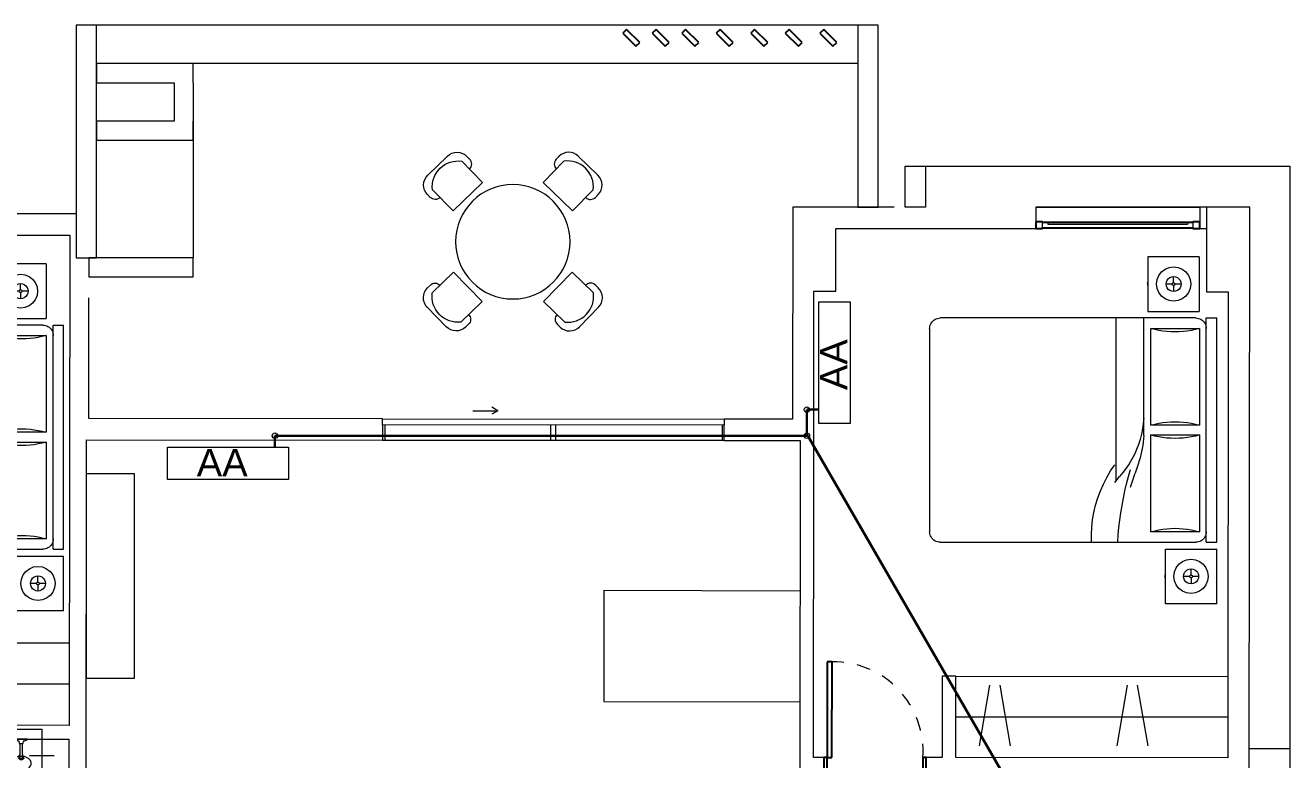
# Model space of a CAD drawing. Header units: millimetres. Extents: x 539 to 842, y -453 to -96.
# Drawn here: x 820.08 to 829.33, y -314.84 to -309.47 of the extents above; entities that cross this region are included whole.
import ezdxf

# ---------------------------------------------------------------- set-up
doc = ezdxf.new("R2010")
doc.units = ezdxf.units.MM
doc.header["$LTSCALE"] = 0.1
for name, pattern in [('ACAD_ISO02W100', [15, 12, -3]), ('CONTINUA', [0]), ('Trazo', [0.00635, 0.003175, -0.003175])]:
    doc.linetypes.add(name, pattern=pattern)
doc.layers.get('0').update_dxf_attribs({"lineweight": 5})
for name, color, linetype, lineweight in [('00-Agua Fria', 5, 'ACAD_ISO02W100', 20), ('A-DOOR', 7, 'Continuous', 5), ('A-DOOR-FRAM', 7, 'Continuous', 5), ('A-GLAZ', 7, 'Continuous', 5), ('A-GLAZ-CWMG', 7, 'Continuous', 5), ('Arq-Equipamiento', 250, 'Continuous', 5), ('MUEBLES', 250, 'Continuous', 5), ('P-SANR-FIXT', 7, 'Continuous', 5)]:
    doc.layers.add(name, color=color, linetype=linetype, lineweight=lineweight)
doc.layers.add('00-Secundario', color=24, linetype='Continuous')
doc.layers.add('A-DOOR-HDLN', color=5, linetype='Trazo', lineweight=5, true_color=0x0000ff)
doc.styles.get("Standard").update_dxf_attribs({"font": 'arial.ttf'})

# ---------------------------------------------------------------- blocks, each defined once
blk = doc.blocks.new('Family5 - Puerta OPBLAK - Dormitorio-2880729-1-TORRE-ARQ-PB')
at = {"layer": 'A-DOOR', "color": 8, "lineweight": 25}
for p, q in [((-0.35, 0.05), (-0.375, 0.05)), ((-0.375, 0.05), (-0.375, -0.05)), ((-0.35, -0.05), (-0.35, 0.05)), ((0.375, 0.05), (0.35, 0.05)), ((0.35, 0.05), (0.35, -0.05)), ((0.375, -0.05), (0.375, 0.05)), ((-0.375, -0.05), (-0.35, -0.05)), ((0.35, -0.05), (0.315, -0.05)), ((0.315, -0.05), (0.315, -0.75)), ((0.35, -0.75), (0.35, -0.05)), ((0.35, -0.05), (0.375, -0.05)), ((0.315, -0.75), (0.35, -0.75))]:
    blk.add_line(p, q, dxfattribs=at)
at = {"layer": 'A-DOOR-HDLN', "color": 8}
blk.add_arc((0.3017, -0.0967), 0.6534, 175.89838, 271.16402, dxfattribs=at)
blk = doc.blocks.new('Doors_Sliding_Milgard_Aluminum-Series_2-Panels - PV 2_50 X 2_10-2402500-1-TORRE-ARQ-PB')
at = {"layer": 'A-DOOR', "color": 8}
for p, q in [((1.1916, 0.078), (-1.3084, 0.078)), ((-1.3084, 0.078), (-1.3084, -0.0347)), ((-1.3084, 0.078), (1.1916, 0.078)), ((1.1916, -0.0347), (1.1916, 0.078)), ((-1.3084, -0.0347), (1.1916, -0.0347)), ((0.3474, -0.1382), (0.3914, -0.1128)), ((0.3474, -0.1382), (0.3914, -0.1636)), ((0.5315, -0.1382), (0.3474, -0.1382))]:
    blk.add_line(p, q, dxfattribs=at)
at = {"layer": 'A-DOOR-FRAM', "color": 8}
for p, q in [((-1.2952, 0.078), (-1.2952, -0.0347)), ((-0.0758, 0.078), (-0.0758, -0.0347)), ((-0.0409, 0.078), (-0.0409, -0.0347)), ((1.1709, 0.078), (1.1709, -0.0347))]:
    blk.add_line(p, q, dxfattribs=at)
blk = doc.blocks.new('cama grande')
at = {"layer": 'MUEBLES'}
for p, q in [((584.9898, 704.5615), (585.0149, 704.5615)), ((584.9898, 704.5615), (584.9898, 704.1865)), ((585.0149, 704.5615), (585.3898, 704.5615)), ((585.3898, 704.1866), (585.3898, 704.5615)), ((585.4398, 704.5615), (587.0795, 704.5615)), ((585.4398, 704.4853), (585.4398, 704.5615)), ((587.0795, 704.4853), (587.0795, 704.5615)), ((585.1015, 704.4624), (585.0816, 704.4365)), ((585.1273, 704.4822), (585.1015, 704.4624)), ((585.1575, 704.4947), (585.1273, 704.4822)), ((585.1898, 704.499), (585.1575, 704.4947)), ((585.2222, 704.4947), (585.1898, 704.499)), ((585.2523, 704.4822), (585.2222, 704.4947)), ((585.2782, 704.4624), (585.2523, 704.4822)), ((585.298, 704.4365), (585.2782, 704.4624)), ((585.4398, 704.4853), (585.516, 704.4853)), ((585.4398, 704.4853), (587.0795, 704.4853)), ((585.4556, 704.4554), (585.45, 704.4472)), ((585.4621, 704.4629), (585.4556, 704.4554)), ((585.4696, 704.4695), (585.4621, 704.4629)), ((585.4779, 704.475), (585.4696, 704.4695)), ((585.4869, 704.4795), (585.4779, 704.475)), ((585.4963, 704.4827), (585.4869, 704.4795)), ((585.5061, 704.4846), (585.4963, 704.4827)), ((585.516, 704.4853), (585.5061, 704.4846)), ((587.0133, 704.4846), (587.0033, 704.4853)), ((587.0033, 704.4853), (587.0795, 704.4853)), ((587.023, 704.4827), (587.0133, 704.4846)), ((587.0325, 704.4795), (587.023, 704.4827)), ((587.0414, 704.475), (587.0325, 704.4795)), ((587.0497, 704.4695), (587.0414, 704.475)), ((587.0572, 704.4629), (587.0497, 704.4695)), ((587.0638, 704.4554), (587.0572, 704.4629)), ((587.0693, 704.4472), (587.0638, 704.4554)), ((585.0691, 704.4064), (585.0649, 704.374)), ((585.0649, 704.374), (585.0691, 704.3417)), ((585.0816, 704.4365), (585.0691, 704.4064)), ((585.1367, 704.3883), (585.1348, 704.374)), ((585.1798, 704.374), (585.1348, 704.374)), ((585.1348, 704.374), (585.1367, 704.3598)), ((585.1422, 704.4015), (585.1367, 704.3883)), ((585.1367, 704.3598), (585.1422, 704.3465)), ((585.1509, 704.4129), (585.1422, 704.4015)), ((585.1623, 704.4217), (585.1509, 704.4129)), ((585.1756, 704.4272), (585.1623, 704.4217)), ((585.1898, 704.4291), (585.1756, 704.4272)), ((585.1801, 704.3766), (585.1798, 704.374)), ((585.1798, 704.374), (585.1801, 704.3714)), ((585.1811, 704.379), (585.1801, 704.3766)), ((585.1801, 704.3714), (585.1811, 704.369)), ((585.1827, 704.3811), (585.1811, 704.379)), ((585.1811, 704.369), (585.1827, 704.3669)), ((585.1848, 704.3827), (585.1827, 704.3811)), ((585.1827, 704.3669), (585.1848, 704.3654)), ((585.1872, 704.3837), (585.1848, 704.3827)), ((585.1848, 704.3654), (585.1872, 704.3644)), ((585.1898, 704.384), (585.1872, 704.3837)), ((585.1872, 704.3644), (585.1898, 704.364)), ((585.1898, 704.4291), (585.1898, 704.384)), ((585.2041, 704.4272), (585.1898, 704.4291)), ((585.1924, 704.3837), (585.1898, 704.384)), ((585.1898, 704.364), (585.1924, 704.3644)), ((585.1898, 704.364), (585.1898, 704.319)), ((585.1948, 704.3827), (585.1924, 704.3837)), ((585.1924, 704.3644), (585.1948, 704.3654)), ((585.1969, 704.3811), (585.1948, 704.3827)), ((585.1948, 704.3654), (585.1969, 704.3669)), ((585.1985, 704.379), (585.1969, 704.3811)), ((585.1969, 704.3669), (585.1985, 704.369)), ((585.1995, 704.3766), (585.1985, 704.379)), ((585.1985, 704.369), (585.1995, 704.3714)), ((585.1998, 704.374), (585.1995, 704.3766)), ((585.1995, 704.3714), (585.1998, 704.374)), ((585.1998, 704.374), (585.2448, 704.374)), ((585.2173, 704.4217), (585.2041, 704.4272)), ((585.2287, 704.4129), (585.2173, 704.4217)), ((585.2375, 704.4015), (585.2287, 704.4129)), ((585.243, 704.3883), (585.2375, 704.4015)), ((585.2375, 704.3465), (585.243, 704.3598)), ((585.2448, 704.374), (585.243, 704.3883)), ((585.243, 704.3598), (585.2448, 704.374)), ((585.3105, 704.4064), (585.298, 704.4365)), ((585.3148, 704.374), (585.3105, 704.4064)), ((585.3105, 704.3417), (585.3148, 704.374)), ((585.4405, 704.419), (585.4398, 704.4091)), ((585.4398, 703.8376), (585.4398, 704.4091)), ((585.4424, 704.4288), (585.4405, 704.419)), ((585.4456, 704.4382), (585.4424, 704.4288)), ((585.45, 704.4472), (585.4456, 704.4382)), ((586.2241, 704.4345), (585.516, 704.4345)), ((585.5237, 704.4054), (585.516, 704.4345)), ((585.516, 704.4345), (585.516, 704.0789)), ((585.5301, 704.3761), (585.5237, 704.4054)), ((585.535, 704.3465), (585.5301, 704.3761)), ((586.21, 704.3761), (586.205, 704.3465)), ((586.2163, 704.4054), (586.21, 704.3761)), ((586.2241, 704.4345), (586.2163, 704.4054)), ((586.2241, 704.0789), (586.2241, 704.4345)), ((587.0033, 704.4345), (586.2953, 704.4345)), ((586.2953, 704.4345), (586.2953, 704.0789)), ((586.303, 704.4054), (586.2953, 704.4345)), ((586.3093, 704.3761), (586.303, 704.4054)), ((586.3143, 704.3465), (586.3093, 704.3761)), ((586.9892, 704.3761), (586.9843, 704.3465)), ((586.9956, 704.4054), (586.9892, 704.3761)), ((587.0033, 704.4345), (586.9956, 704.4054)), ((587.0033, 704.0789), (587.0033, 704.4345)), ((587.0737, 704.4382), (587.0693, 704.4472)), ((587.0769, 704.4288), (587.0737, 704.4382)), ((587.0789, 704.419), (587.0769, 704.4288)), ((587.0795, 704.4091), (587.0789, 704.419)), ((587.0795, 704.4091), (587.0795, 704.0281)), ((587.5027, 704.4338), (587.1277, 704.4338)), ((587.1277, 704.059), (587.1277, 704.4338)), ((587.2954, 704.3671), (587.2653, 704.3546)), ((587.3277, 704.3714), (587.2954, 704.3671)), ((587.3601, 704.3671), (587.3277, 704.3714)), ((587.3902, 704.3546), (587.3601, 704.3671)), ((587.5277, 704.4338), (587.5027, 704.4338)), ((587.5277, 704.4338), (587.5277, 704.0589)), ((585.0691, 704.3417), (585.0816, 704.3116)), ((585.0816, 704.3116), (585.1015, 704.2857)), ((585.1015, 704.2857), (585.1273, 704.2658)), ((585.1273, 704.2658), (585.1575, 704.2533)), ((585.1422, 704.3465), (585.1509, 704.3351)), ((585.1509, 704.3351), (585.1623, 704.3264)), ((585.1623, 704.3264), (585.1756, 704.3209)), ((585.1756, 704.3209), (585.1898, 704.319)), ((585.1898, 704.319), (585.2041, 704.3209)), ((585.2041, 704.3209), (585.2173, 704.3264)), ((585.2173, 704.3264), (585.2287, 704.3351)), ((585.2222, 704.2533), (585.2523, 704.2658)), ((585.2287, 704.3351), (585.2375, 704.3465)), ((585.2523, 704.2658), (585.2782, 704.2857)), ((585.2782, 704.2857), (585.298, 704.3116)), ((585.298, 704.3116), (585.3105, 704.3417)), ((585.5386, 704.3166), (585.535, 704.3465)), ((585.5407, 704.2867), (585.5386, 704.3166)), ((585.5414, 704.2567), (585.5407, 704.2867)), ((586.1994, 704.2867), (586.1987, 704.2567)), ((586.2015, 704.3166), (586.1994, 704.2867)), ((586.205, 704.3465), (586.2015, 704.3166)), ((586.3178, 704.3166), (586.3143, 704.3465)), ((586.32, 704.2867), (586.3178, 704.3166)), ((586.3207, 704.2567), (586.32, 704.2867)), ((586.9786, 704.2867), (586.9779, 704.2567)), ((586.9808, 704.3166), (586.9786, 704.2867)), ((586.9843, 704.3465), (586.9808, 704.3166)), ((587.2071, 704.2788), (587.2028, 704.2464)), ((587.2195, 704.3089), (587.2071, 704.2788)), ((587.2394, 704.3348), (587.2195, 704.3089)), ((587.2653, 704.3546), (587.2394, 704.3348)), ((587.2801, 704.2739), (587.2746, 704.2607)), ((587.2888, 704.2853), (587.2801, 704.2739)), ((587.3002, 704.2941), (587.2888, 704.2853)), ((587.3135, 704.2996), (587.3002, 704.2941)), ((587.3277, 704.3014), (587.3135, 704.2996)), ((587.3277, 704.3014), (587.3277, 704.2564)), ((587.342, 704.2996), (587.3277, 704.3014)), ((587.3553, 704.2941), (587.342, 704.2996)), ((587.3667, 704.2853), (587.3553, 704.2941)), ((587.3754, 704.2739), (587.3667, 704.2853)), ((587.3809, 704.2607), (587.3754, 704.2739)), ((587.4161, 704.3348), (587.3902, 704.3546)), ((587.436, 704.3089), (587.4161, 704.3348)), ((587.4484, 704.2788), (587.436, 704.3089)), ((587.4527, 704.2464), (587.4484, 704.2788)), ((584.9898, 704.1865), (585.3898, 704.1866)), ((585.1575, 704.2533), (585.1898, 704.2491)), ((585.179, 704.1866), (585.1789, 704.1866)), ((585.1789, 704.1866), (585.1789, 704.1839)), ((585.179, 704.1839), (585.1789, 704.1839)), ((585.179, 704.1839), (585.179, 704.1866)), ((585.1794, 704.1839), (585.179, 704.1839)), ((585.1794, 704.1839), (585.1794, 704.1866)), ((585.1799, 704.1839), (585.1794, 704.1839)), ((585.1799, 704.1839), (585.1799, 704.1866)), ((585.1799, 704.1839), (585.1807, 704.1839)), ((585.1807, 704.1839), (585.1807, 704.1866)), ((585.1807, 704.1839), (585.1816, 704.1839)), ((585.1816, 704.1839), (585.1816, 704.1866)), ((585.1816, 704.1839), (585.1828, 704.1839)), ((585.1828, 704.1839), (585.1828, 704.1866)), ((585.1828, 704.1839), (585.1841, 704.1839)), ((585.1841, 704.1839), (585.1841, 704.1866)), ((585.1841, 704.1839), (585.1855, 704.1839)), ((585.1855, 704.1839), (585.1855, 704.1866)), ((585.1855, 704.1839), (585.1869, 704.1839)), ((585.1869, 704.1839), (585.1869, 704.1866)), ((585.1869, 704.1839), (585.1885, 704.1839)), ((585.1885, 704.1839), (585.1885, 704.1866)), ((585.1885, 704.1839), (585.1901, 704.1839)), ((585.1898, 704.2491), (585.2222, 704.2533)), ((585.1901, 704.1839), (585.1901, 704.1866)), ((585.1901, 704.1839), (585.1917, 704.1839)), ((585.1917, 704.1839), (585.1917, 704.1866)), ((585.1917, 704.1839), (585.1932, 704.1839)), ((585.1932, 704.1839), (585.1932, 704.1866)), ((585.1932, 704.1839), (585.1948, 704.1839)), ((585.1948, 704.1839), (585.1948, 704.1866)), ((585.1948, 704.1839), (585.1962, 704.1839)), ((585.1962, 704.1839), (585.1962, 704.1866)), ((585.1962, 704.1839), (585.1974, 704.1839)), ((585.1974, 704.1839), (585.1974, 704.1866)), ((585.1974, 704.1839), (585.1985, 704.1839)), ((585.1985, 704.1839), (585.1985, 704.1866)), ((585.1985, 704.1839), (585.1995, 704.1839)), ((585.1995, 704.1839), (585.1995, 704.1866)), ((585.1995, 704.1839), (585.2003, 704.1839)), ((585.2003, 704.1839), (585.2003, 704.1866)), ((585.2008, 704.1839), (585.2003, 704.1839)), ((585.2008, 704.1839), (585.2008, 704.1866)), ((585.2012, 704.1839), (585.2008, 704.1839)), ((585.2012, 704.1839), (585.2012, 704.1866)), ((585.2013, 704.1839), (585.2012, 704.1839)), ((585.2013, 704.1866), (585.2013, 704.1839)), ((585.3898, 704.1866), (585.3898, 704.1866)), ((585.535, 704.1668), (585.5386, 704.1967)), ((585.5386, 704.1967), (585.5407, 704.2266)), ((585.5407, 704.2266), (585.5414, 704.2567)), ((586.1987, 704.2567), (586.1994, 704.2266)), ((586.1994, 704.2266), (586.2015, 704.1967)), ((586.2015, 704.1967), (586.205, 704.1668)), ((586.3143, 704.1668), (586.3178, 704.1967)), ((586.3178, 704.1967), (586.32, 704.2266)), ((586.32, 704.2266), (586.3207, 704.2567)), ((586.9779, 704.2567), (586.9786, 704.2266)), ((586.9786, 704.2266), (586.9808, 704.1967)), ((586.9808, 704.1967), (586.9843, 704.1668)), ((587.2028, 704.2464), (587.2071, 704.2141)), ((587.2071, 704.2141), (587.2195, 704.1839)), ((587.2195, 704.1839), (587.2394, 704.1581)), ((587.2746, 704.2607), (587.2727, 704.2464)), ((587.3177, 704.2464), (587.2727, 704.2464)), ((587.2727, 704.2464), (587.2746, 704.2322)), ((587.2746, 704.2322), (587.2801, 704.2189)), ((587.2801, 704.2189), (587.2888, 704.2075)), ((587.2888, 704.2075), (587.3002, 704.1988)), ((587.3002, 704.1988), (587.3135, 704.1933)), ((587.3135, 704.1933), (587.3277, 704.1914)), ((587.3181, 704.249), (587.3177, 704.2464)), ((587.3177, 704.2464), (587.3181, 704.2438)), ((587.3191, 704.2514), (587.3181, 704.249)), ((587.3181, 704.2438), (587.3191, 704.2414)), ((587.3207, 704.2535), (587.3191, 704.2514)), ((587.3191, 704.2414), (587.3207, 704.2393)), ((587.3227, 704.2551), (587.3207, 704.2535)), ((587.3207, 704.2393), (587.3227, 704.2377)), ((587.3252, 704.2561), (587.3227, 704.2551)), ((587.3227, 704.2377), (587.3252, 704.2367)), ((587.3277, 704.2564), (587.3252, 704.2561)), ((587.3252, 704.2367), (587.3277, 704.2364)), ((587.3303, 704.2561), (587.3277, 704.2564)), ((587.3277, 704.2364), (587.3303, 704.2367)), ((587.3277, 704.2364), (587.3277, 704.1914)), ((587.3277, 704.1914), (587.342, 704.1933)), ((587.3328, 704.2551), (587.3303, 704.2561)), ((587.3303, 704.2367), (587.3328, 704.2377)), ((587.3348, 704.2535), (587.3328, 704.2551)), ((587.3328, 704.2377), (587.3348, 704.2393)), ((587.3364, 704.2514), (587.3348, 704.2535)), ((587.3348, 704.2393), (587.3364, 704.2414)), ((587.3374, 704.249), (587.3364, 704.2514)), ((587.3364, 704.2414), (587.3374, 704.2438)), ((587.3378, 704.2464), (587.3374, 704.249)), ((587.3374, 704.2438), (587.3378, 704.2464)), ((587.3378, 704.2464), (587.3828, 704.2464)), ((587.342, 704.1933), (587.3553, 704.1988)), ((587.3553, 704.1988), (587.3667, 704.2075)), ((587.3667, 704.2075), (587.3754, 704.2189)), ((587.3754, 704.2189), (587.3809, 704.2322)), ((587.3828, 704.2464), (587.3809, 704.2607)), ((587.3809, 704.2322), (587.3828, 704.2464)), ((587.4161, 704.1581), (587.436, 704.1839)), ((587.436, 704.1839), (587.4484, 704.2141)), ((587.4484, 704.2141), (587.4527, 704.2464)), ((585.516, 704.0789), (585.5237, 704.1079)), ((585.5237, 704.1079), (585.5301, 704.1372)), ((585.5301, 704.1372), (585.535, 704.1668)), ((586.205, 704.1668), (586.21, 704.1372)), ((586.21, 704.1372), (586.2163, 704.1079)), ((586.2163, 704.1079), (586.2241, 704.0789)), ((586.2953, 704.0789), (586.303, 704.1079)), ((586.303, 704.1079), (586.3093, 704.1372)), ((586.3093, 704.1372), (586.3143, 704.1668)), ((586.9843, 704.1668), (586.9892, 704.1372)), ((586.9892, 704.1372), (586.9956, 704.1079)), ((586.9956, 704.1079), (587.0033, 704.0789)), ((587.2394, 704.1581), (587.2653, 704.1382)), ((587.2653, 704.1382), (587.2954, 704.1257)), ((587.2954, 704.1257), (587.3277, 704.1215)), ((587.3277, 704.1215), (587.3601, 704.1257)), ((587.3601, 704.1257), (587.3902, 704.1382)), ((587.3902, 704.1382), (587.4161, 704.1581)), ((585.516, 704.0789), (586.2241, 704.0789)), ((586.0112, 703.9882), (585.9889, 703.9809)), ((586.0338, 703.995), (586.0112, 703.9882)), ((586.0566, 704.0012), (586.0338, 703.995)), ((586.0794, 704.0068), (586.0566, 704.0012)), ((586.1025, 704.0118), (586.0794, 704.0068)), ((586.1256, 704.0162), (586.1025, 704.0118)), ((586.1541, 703.9898), (586.1174, 703.9757)), ((586.1488, 704.0201), (586.1256, 704.0162)), ((586.1722, 704.0233), (586.1488, 704.0201)), ((586.1915, 704.0018), (586.1541, 703.9898)), ((586.1956, 704.026), (586.1722, 704.0233)), ((586.2295, 704.0116), (586.1915, 704.0018)), ((586.2191, 704.0281), (586.1956, 704.026)), ((586.2191, 704.0281), (586.3461, 704.0281)), ((586.268, 704.0193), (586.2295, 704.0116)), ((586.3069, 704.0248), (586.268, 704.0193)), ((586.2953, 704.0789), (587.0033, 704.0789)), ((586.3461, 704.0281), (586.3069, 704.0248)), ((586.3461, 704.0281), (587.0795, 704.0281)), ((587.0795, 704.0281), (587.0795, 703.8249)), ((587.1277, 704.0589), (587.1277, 704.059)), ((587.5277, 704.0589), (587.1277, 704.0589)), ((587.3163, 704.059), (587.3163, 704.0562)), ((587.3163, 704.0562), (587.3164, 704.0562)), ((587.3164, 704.0562), (587.3164, 704.059)), ((587.3164, 704.0562), (587.3168, 704.0562)), ((587.3168, 704.0562), (587.3168, 704.059)), ((587.3168, 704.0562), (587.3173, 704.0562)), ((587.3173, 704.0562), (587.3173, 704.059)), ((587.318, 704.0562), (587.3173, 704.0562)), ((587.318, 704.0562), (587.318, 704.059)), ((587.319, 704.0562), (587.318, 704.0562)), ((587.319, 704.0562), (587.319, 704.059)), ((587.3201, 704.0562), (587.319, 704.0562)), ((587.3201, 704.0562), (587.3201, 704.059)), ((587.3214, 704.0562), (587.3201, 704.0562)), ((587.3214, 704.0562), (587.3214, 704.059)), ((587.3228, 704.0562), (587.3214, 704.0562)), ((587.3228, 704.0562), (587.3228, 704.059)), ((587.3243, 704.0562), (587.3228, 704.0562)), ((587.3243, 704.0562), (587.3243, 704.059)), ((587.3259, 704.0562), (587.3243, 704.0562)), ((587.3259, 704.0562), (587.3259, 704.059)), ((587.3274, 704.0562), (587.3259, 704.0562)), ((587.3274, 704.0562), (587.3274, 704.059)), ((587.329, 704.0562), (587.3274, 704.0562)), ((587.329, 704.0562), (587.329, 704.059)), ((587.3306, 704.0562), (587.329, 704.0562)), ((587.3306, 704.0562), (587.3306, 704.059)), ((587.3321, 704.0562), (587.3306, 704.0562)), ((587.3321, 704.0562), (587.3321, 704.059)), ((587.3335, 704.0562), (587.3321, 704.0562)), ((587.3335, 704.0562), (587.3335, 704.059)), ((587.3348, 704.0562), (587.3335, 704.0562)), ((587.3348, 704.0562), (587.3348, 704.059)), ((587.3359, 704.0562), (587.3348, 704.0562)), ((587.3359, 704.0562), (587.3359, 704.059)), ((587.3368, 704.0562), (587.3359, 704.0562)), ((587.3368, 704.0562), (587.3368, 704.059)), ((587.3376, 704.0562), (587.3368, 704.0562)), ((587.3376, 704.0562), (587.3376, 704.059)), ((587.3376, 704.0562), (587.3382, 704.0562)), ((587.3382, 704.0562), (587.3382, 704.059)), ((587.3382, 704.0562), (587.3386, 704.0562)), ((587.3386, 704.059), (587.3386, 704.059)), ((587.3386, 704.059), (587.3386, 704.0562)), ((587.3386, 704.0562), (587.3386, 704.059)), ((587.3386, 704.0562), (587.3386, 704.0562)), ((585.8147, 703.8902), (585.8674, 703.9027)), ((585.8417, 703.9312), (585.8934, 703.9473)), ((585.8674, 703.9027), (585.9198, 703.9164)), ((585.8934, 703.9473), (585.9447, 703.9646)), ((585.9198, 703.9164), (585.9718, 703.9312)), ((585.9667, 703.973), (585.9447, 703.9646)), ((585.9804, 703.8995), (585.9492, 703.8757)), ((585.9889, 703.9809), (585.9667, 703.973)), ((586.013, 703.9214), (585.9804, 703.8995)), ((586.0468, 703.9415), (586.013, 703.9214)), ((586.0816, 703.9596), (586.0468, 703.9415)), ((586.1174, 703.9757), (586.0816, 703.9596)), ((585.4398, 703.8376), (585.4938, 703.8414)), ((585.4398, 703.6456), (585.4398, 703.8376)), ((585.4938, 703.8414), (585.5477, 703.8464)), ((585.5477, 703.8464), (585.6015, 703.8527)), ((585.6015, 703.8527), (585.6551, 703.8602)), ((585.6551, 703.8602), (585.7085, 703.869)), ((585.7085, 703.869), (585.7617, 703.879)), ((585.7617, 703.879), (585.8147, 703.8902)), ((585.876, 703.8167), (585.9193, 703.8503)), ((585.8939, 703.8249), (587.0795, 703.8249)), ((585.9492, 703.8757), (585.9193, 703.8503)), ((585.9609, 703.7858), (586.0061, 703.8167)), ((587.0795, 703.8249), (587.0795, 702.5377)), ((585.7636, 703.6915), (585.815, 703.7105)), ((585.815, 703.7105), (585.8651, 703.7326)), ((585.8651, 703.7326), (585.9138, 703.7577)), ((585.9138, 703.7577), (585.9609, 703.7858)), ((585.4398, 703.6456), (585.4946, 703.645)), ((585.4398, 702.5377), (585.4398, 703.6456)), ((585.4946, 703.645), (585.5493, 703.6476)), ((585.5493, 703.6476), (585.6038, 703.6537)), ((585.6038, 703.6537), (585.6578, 703.663)), ((585.6578, 703.663), (585.7111, 703.6756)), ((585.7111, 703.6756), (585.7636, 703.6915)), ((585.4398, 702.5377), (585.4405, 702.5277)), ((585.4405, 702.5277), (585.4424, 702.5179)), ((585.4424, 702.5179), (585.4456, 702.5085)), ((585.4456, 702.5085), (585.45, 702.4996)), ((587.0693, 702.4996), (587.0737, 702.5085)), ((587.0737, 702.5085), (587.0769, 702.5179)), ((587.0769, 702.5179), (587.0789, 702.5277)), ((587.0789, 702.5277), (587.0795, 702.5377)), ((585.45, 702.4996), (585.4556, 702.4913)), ((585.4556, 702.4913), (585.4621, 702.4838)), ((585.4621, 702.4838), (585.4696, 702.4772)), ((585.4696, 702.4772), (585.4779, 702.4717)), ((585.4779, 702.4717), (585.4869, 702.4673)), ((585.4869, 702.4673), (585.4963, 702.464)), ((585.4963, 702.464), (585.5061, 702.4621)), ((585.5061, 702.4621), (585.516, 702.4615)), ((587.0033, 702.4615), (585.516, 702.4615)), ((587.0033, 702.4615), (587.0133, 702.4621)), ((587.0133, 702.4621), (587.023, 702.464)), ((587.023, 702.464), (587.0325, 702.4673)), ((587.0325, 702.4673), (587.0414, 702.4717)), ((587.0414, 702.4717), (587.0497, 702.4772)), ((587.0497, 702.4772), (587.0572, 702.4838)), ((587.0572, 702.4838), (587.0638, 702.4913)), ((587.0638, 702.4913), (587.0693, 702.4996))]:
    blk.add_line(p, q, dxfattribs=at)
blk = doc.blocks.new('Shower-Valve_Trim-KOHLER-Alteo-K-TS45106 - 2_5 GPM_ 2BZ-Oil-Rubed Nickel-V7-2-TORRE-ARQ- PB _-2_14_')
at = {"layer": 'P-SANR-FIXT', "color": 8}
for p, q in [((2.5274, -14.2181), (2.5169, -14.2613)), ((2.5304, -14.2201), (2.5274, -14.2181)), ((2.5169, -14.2613), (2.5063, -14.3045)), ((2.5063, -14.3045), (2.5099, -14.304)), ((2.5273, -14.281), (2.5422, -14.2823)), ((2.5491, -14.2543), (2.5352, -14.2486)), ((2.5433, -14.2816), (2.544, -14.2785)), ((2.544, -14.2785), (2.5489, -14.2585)), ((2.544, -14.2785), (2.6228, -14.2978)), ((2.5489, -14.2585), (2.5496, -14.2555)), ((2.6277, -14.2778), (2.5489, -14.2585)), ((2.6228, -14.2978), (2.6275, -14.299)), ((2.6273, -14.3012), (2.6353, -14.3032)), ((2.6277, -14.2778), (2.6324, -14.2789)), ((2.6412, -14.2788), (2.6333, -14.2768)), ((2.6353, -14.3032), (2.6403, -14.3044)), ((2.6412, -14.2788), (2.6463, -14.28))]:
    blk.add_line(p, q, dxfattribs=at)
for centre, radius, start, end in [((2.5286, -14.2227), 0.00317, 6.88973, 54.99277), ((2.3096, -14.2492), 0.2237, 0.86448, 6.88973), ((2.7256, -14.3114), 0.0905, 131.08312, 158.8669), ((2.697, -14.2785), 0.0469, 98.13329, 131.08312), ((2.696, -14.2716), 0.0399, 63.16756, 98.13329), ((2.6956, -14.2724), 0.0408, 36.25317, 63.16756), ((2.5094, -14.3008), 0.00318, 277.49573, 325.59877), ((2.3275, -14.1762), 0.2237, 325.59877, 331.62402), ((2.527, -14.284), 0.00308, 84.79207, 151.62402), ((2.5364, -14.2458), 0.00308, 180.86448, 247.69643), ((2.5423, -14.2813), 0.000995, 264.79207, 346.24425), ((2.5487, -14.2552), 0.000995, 346.24425, 67.69643), ((2.629, -14.2944), 0.00706, 209.18005, 256.24425), ((2.6316, -14.2837), 0.00706, 76.24425, 123.30845), ((2.7252, -14.3132), 0.0905, 173.6216, 201.40538), ((2.6532, -14.2979), 0.0156, 203.24425, 228.68804), ((2.6423, -14.2962), 0.00848, 256.24425, 285.40268), ((2.6414, -14.2929), 0.0119, 285.40268, 336.41209), ((2.6547, -14.2917), 0.0156, 103.80047, 129.24425), ((2.6364, -14.3294), 0.0206, 46.321, 64.72443), ((2.6442, -14.2882), 0.00848, 47.08582, 76.24425), ((2.6419, -14.2907), 0.0119, 356.07641, 47.08582), ((2.639, -14.2912), 0.0148, 333.96033, 346.24425), ((2.639, -14.2912), 0.0148, 346.24425, 358.52817), ((2.6544, -14.2561), 0.0206, 267.76407, 286.1675), ((2.6535, -14.2977), 0.0869, 318.58277, 333.27475), ((2.6759, -14.2869), 0.0652, 13.90573, 36.25317), ((2.642, -14.2919), 0.0998, 333.27475, 346.24425), ((2.642, -14.2919), 0.0998, 346.24425, 359.21375), ((2.6548, -14.2921), 0.0869, 359.21375, 13.90573), ((2.6846, -14.3292), 0.0469, 201.40538, 234.35521), ((2.6805, -14.3348), 0.0399, 234.35521, 269.32094), ((2.6805, -14.334), 0.0408, 269.32094, 296.23533), ((2.6697, -14.312), 0.0652, 296.23533, 318.58277)]:
    blk.add_arc(centre, radius, start, end, dxfattribs=at)
for centre, major_axis, start_param, end_param in [((2.63, -14.289), (0.0025, 0.01), 3.141593, 4.712389), ((2.63, -14.289), (0.0025, 0.01), 4.712389, 6.283185), ((2.6499, -14.2938), (0.0042, 0.0171), 2.888228, 4.712389), ((2.6499, -14.2938), (0.00241, 0.00985), 3.041039, 4.712389), ((2.6499, -14.2938), (0.0042, 0.0171), 4.712389, 6.53655), ((2.6499, -14.2938), (0.00241, 0.00985), 4.712389, 6.383739)]:
    blk.add_ellipse(centre, major_axis=major_axis, ratio=0.707107, start_param=start_param, end_param=end_param, dxfattribs=at)
for points in [[(2.6393, -14.2912), (2.6389, -14.2927), (2.6378, -14.2956), (2.6351, -14.2992), (2.632, -14.301), (2.6293, -14.3015), (2.628, -14.3014), (2.6273, -14.3012)], [(2.6393, -14.2912), (2.6397, -14.2897), (2.64, -14.2867), (2.6392, -14.2823), (2.6374, -14.2792), (2.6352, -14.2775), (2.634, -14.277), (2.6333, -14.2768)]]:
    blk.add_open_spline(points, degree=3, knots=[1.570796, 1.570796, 1.570796, 1.570796, 1.963495, 2.356194, 2.748894, 2.945243, 3.141593, 3.141593, 3.141593, 3.141593], dxfattribs=at)
blk = doc.blocks.new('mesad')
at = {"layer": 'MUEBLES'}
for points in [[(-0.3235, 0.533), (-0.3235, 0.533, 0.414214), (-0.3245, 0.6037), (-0.3454, 0.6241, 0.414214), (-0.4868, 0.6222), (-0.6263, 0.4788, 0.414214), (-0.6244, 0.3374), (-0.6035, 0.3171, 0.414214), (-0.5328, 0.318), (-0.5328, 0.318)], [(0.3235, 0.533), (0.3235, 0.533, -0.414214), (0.3245, 0.6037), (0.3454, 0.6241, -0.414214), (0.4868, 0.6222), (0.6263, 0.4788, -0.414214), (0.6244, 0.3374), (0.6035, 0.3171, -0.414214), (0.5328, 0.318), (0.5328, 0.318)], [(-0.533, -0.3235), (-0.533, -0.3235, 0.414214), (-0.6037, -0.3245), (-0.6241, -0.3454, 0.414214), (-0.6222, -0.4868), (-0.4788, -0.6263, 0.414214), (-0.3374, -0.6244), (-0.3171, -0.6035, 0.414214), (-0.318, -0.5328), (-0.318, -0.5328)], [(0.533, -0.3235), (0.533, -0.3235, -0.414214), (0.6037, -0.3245), (0.6241, -0.3454, -0.414214), (0.6222, -0.4868), (0.4788, -0.6263, -0.414214), (0.3374, -0.6244), (0.3171, -0.6035, -0.414214), (0.318, -0.5328), (0.318, -0.5328)]]:
    blk.add_lwpolyline(points, format="xyb", dxfattribs=at)
for points in [[(-0.5893, 0.3731), (-0.4344, 0.2223), (-0.2251, 0.4372), (-0.3801, 0.5881, 0.490132)], [(0.5893, 0.3731), (0.4344, 0.2223), (0.2251, 0.4372), (0.3801, 0.5881, -0.490132)], [(-0.3731, -0.5893), (-0.2223, -0.4344), (-0.4372, -0.2251), (-0.5881, -0.3801, 0.490132)], [(0.3731, -0.5893), (0.2223, -0.4344), (0.4372, -0.2251), (0.5881, -0.3801, -0.490132)]]:
    blk.add_lwpolyline(points, format="xyb", close=True, dxfattribs=at)
at = {"layer": 'MUEBLES', "ltscale": 1e-05}
blk.add_circle((0, 0), 0.4185, dxfattribs=at)
blk = doc.blocks.new('Montante rectangular - 4x15 a 45_-1057363-TORRE1-1 PISO')
at = {"layer": 'A-GLAZ-CWMG', "lineweight": 25}
for p, q in [((-0.1237, -0.0336), (-0.0283, 0.0619)), ((0, 0.0336), (-0.0955, -0.0619)), ((-0.0283, 0.0619), (0, 0.0336)), ((-0.0955, -0.0619), (-0.1237, -0.0336))]:
    blk.add_line(p, q, dxfattribs=at)
blk = doc.blocks.new('Montante rectangular - 4x15 a 45_-1057361-TORRE1-1 PISO')
at = {"layer": 'A-GLAZ-CWMG', "lineweight": 25}
for p, q in [((-0.0619, -0.0336), (0.0336, 0.0619)), ((0.0619, 0.0336), (-0.0336, -0.0619)), ((0.0336, 0.0619), (0.0619, 0.0336)), ((-0.0336, -0.0619), (-0.0619, -0.0336))]:
    blk.add_line(p, q, dxfattribs=at)
blk = doc.blocks.new('Montante rectangular - 50x50-1063934-TORRE1-1 PISO')
at = {"layer": 'A-GLAZ-CWMG', "lineweight": 25}
for p, q in [((0, 0.025), (-0.05, 0.025)), ((-0.05, 0.025), (-0.05, 0.02)), ((0, -0.025), (0, 0.025)), ((-0.05, -0.02), (-0.05, -0.025)), ((-0.05, -0.025), (0, -0.025))]:
    blk.add_line(p, q, dxfattribs=at)
blk = doc.blocks.new('SSA_Ventana Muro Cortina - SSA_Ventana Muro Cortina-1144313-TORRE1-1 PISO')
at = {"layer": 'A-GLAZ', "color": 8, "lineweight": 18}
for p, q in [((-0.55, 0.02), (0.55, 0.02)), ((-0.55, -0.02), (-0.55, 0.02)), ((-0.51, 0.02), (0.51, 0.02)), ((-0.51, 0.005), (-0.51, 0.02)), ((0.51, 0.005), (-0.51, 0.005)), ((0.51, 0.02), (0.51, 0.005)), ((0.55, 0.02), (0.55, -0.02)), ((0.55, -0.02), (-0.55, -0.02))]:
    blk.add_line(p, q, dxfattribs=at)
blk = doc.blocks.new('Montante rectangular - 50x50-1063936-TORRE1-1 PISO')
at = {"layer": 'A-GLAZ-CWMG', "lineweight": 25}
for p, q in [((-0.05, 0.025), (0, 0.025)), ((-0.05, 0.02), (-0.05, 0.025)), ((0, 0.025), (0, -0.025)), ((-0.05, -0.025), (-0.05, -0.02)), ((0, -0.025), (-0.05, -0.025))]:
    blk.add_line(p, q, dxfattribs=at)
blk = doc.blocks.new('Montante rectangular - 50x50-1090888-TORRE1-1 PISO')
at = {"layer": 'A-GLAZ-CWMG'}
for p, q in [((17.4494, 9.7867), (18.5494, 9.7867)), ((18.5494, 9.7367), (17.4494, 9.7367))]:
    blk.add_line(p, q, dxfattribs=at)
blk = doc.blocks.new('T1-1 P-2020')
at = {"color": 8}
for p, q in [((4121.6363, 1291.5322), (4116.0681, 1291.5322)), ((4121.6363, 1291.2522), (4116.0681, 1291.2522)), ((4116.635, 1291.1119), (4116.635, 1290.8321)), ((4116.7743, 1291.1119), (4116.7742, 1289.8321))]:
    blk.add_line(p, q, dxfattribs=at)
at = {"color": 8, "lineweight": 5}
for p, q in [((4115.9181, 1290.1531), (4115.3614, 1290.1531)), ((4121.1605, 1290.2019), (4121.1589, 1288.6507)), ((4121.9021, 1290.2012), (4121.1605, 1290.2019)), ((4122.9387, 1290.201), (4122.9386, 1290.0456)), ((4124.1387, 1290.201), (4122.9387, 1290.201)), ((4122.9387, 1290.201), (4124.1387, 1290.201)), ((4124.1387, 1290.201), (4124.1386, 1290.043)), ((4124.5037, 1290.201), (4124.1387, 1290.201)), ((4124.5037, 1290.201), (4124.1387, 1290.201)), ((4124.1887, 1290.1989), (4124.1881, 1289.5839)), ((4124.4978, 1284.3161), (4124.5037, 1290.201)), ((4121.4749, 1289.5866), (4121.4753, 1290.0456)), ((4121.4753, 1290.0456), (4122.9386, 1290.0456)), ((4124.1386, 1290.0456), (4124.1886, 1290.0456)), ((4115.3314, 1289.9971), (4115.8715, 1289.9971)), ((4115.8715, 1289.9971), (4115.8679, 1286.412)), ((4121.3148, 1288.4945), (4121.3159, 1289.5868)), ((4121.3159, 1289.5868), (4121.4749, 1289.5866)), ((4124.1881, 1289.5839), (4124.3471, 1289.5837)), ((4124.3471, 1289.5837), (4124.3437, 1286.1742)), ((4116.0111, 1288.6556), (4116.012, 1289.5381)), ((4118.1598, 1288.6537), (4116.0111, 1288.6556)), ((4118.1598, 1288.6104), (4118.1598, 1288.6537)), ((4118.1598, 1288.6537), (4120.6598, 1288.6512)), ((4120.6598, 1288.6512), (4120.6598, 1288.6079)), ((4121.1589, 1288.6507), (4120.6601, 1288.6512)), ((4115.9909, 1284.4671), (4115.995, 1288.4998)), ((4115.995, 1288.4998), (4118.1597, 1288.498)), ((4120.66, 1288.4952), (4121.2148, 1288.4946)), ((4121.2148, 1288.4946), (4121.2124, 1286.0774)), ((4121.3125, 1286.1773), (4121.3148, 1288.4945)), ((4119.7796, 1287.4), (4119.7779, 1286.5861)), ((4119.7796, 1287.4), (4121.2137, 1287.3971)), ((4113.8702, 1287.015), (4115.8685, 1287.015)), ((4113.8671, 1286.7148), (4115.8686, 1286.7148)), ((4122.2548, 1286.7716), (4122.2542, 1286.1763)), ((4122.3548, 1286.7715), (4122.2548, 1286.7716)), ((4122.3542, 1286.1762), (4122.3548, 1286.7715)), ((4122.3548, 1286.7715), (4124.3443, 1286.7695)), ((4122.6011, 1286.7048), (4122.5234, 1286.2616)), ((4122.6747, 1286.7048), (4122.7524, 1286.2616)), ((4123.6084, 1286.7048), (4123.5307, 1286.2616)), ((4123.6804, 1286.7048), (4123.7581, 1286.2616)), ((4119.7779, 1286.5861), (4121.212, 1286.5832)), ((4122.3545, 1286.4739), (4124.3462, 1286.4739)), ((4115.8679, 1286.412), (4113.8696, 1286.414)), ((4113.871, 1286.3125), (4115.8663, 1286.3105)), ((4115.8663, 1286.3105), (4115.8644, 1284.4552)), ((4121.3875, 1286.1772), (4121.3125, 1286.1773)), ((4122.2542, 1286.1763), (4122.1375, 1286.1765)), ((4124.3437, 1286.1742), (4122.3542, 1286.1762))]:
    blk.add_line(p, q, dxfattribs=at)
at = {"color": 8}
for points in [[(4115.9181, 1289.8321), (4116.0681, 1289.8321), (4116.0681, 1291.5321), (4115.9181, 1291.5321)], [(4121.6363, 1290.2019), (4121.7863, 1290.2019), (4121.7863, 1291.5322), (4121.6363, 1291.5322)], [(4121.9832, 1290.503), (4122.1332, 1290.503), (4122.1332, 1290.201), (4121.9832, 1290.201)], [(4116.012, 1289.6919), (4116.7742, 1289.6919), (4116.7742, 1289.8321), (4116.012, 1289.8321)], [(4124.4997, 1286.2419), (4124.7964, 1286.2418), (4124.7964, 1286.0918), (4124.4997, 1286.0919)]]:
    blk.add_lwpolyline(points, close=True, dxfattribs=at)
for points in [[(4116.7743, 1291.1119), (4116.7743, 1291.2521), (4116.0681, 1291.2521), (4116.0681, 1291.1119), (4116.635, 1291.1119)], [(4116.635, 1290.8321), (4116.0681, 1290.8321), (4116.0681, 1290.6919), (4116.7743, 1290.6919), (4116.7743, 1290.8321), (4116.7743, 1290.8321)], [(4122.1332, 1290.503), (4124.7964, 1290.503), (4124.7964, 1286.2418)]]:
    blk.add_lwpolyline(points, dxfattribs=at)
at = {"color": 8, "lineweight": 5}
blk.add_lwpolyline([(4116.344, 1288.2543), (4116.344, 1286.7543), (4115.994, 1286.7543), (4115.994, 1288.2543), (4116.344, 1288.2543)], dxfattribs=at)
at = {"color": 8, "extrusion": (0, 0, -1)}
for name, p in [('Montante rectangular - 4x15 a 45_-1057363-TORRE1-1 PISO', (-4119.9176, 1291.4404)), ('Montante rectangular - 4x15 a 45_-1057363-TORRE1-1 PISO', (-4120.1333, 1291.4404)), ('Montante rectangular - 4x15 a 45_-1057361-TORRE1-1 PISO', (-4120.4108, 1291.4404)), ('Montante rectangular - 4x15 a 45_-1057361-TORRE1-1 PISO', (-4120.6633, 1291.4404)), ('Montante rectangular - 4x15 a 45_-1057361-TORRE1-1 PISO', (-4120.9158, 1291.4404)), ('Montante rectangular - 4x15 a 45_-1057361-TORRE1-1 PISO', (-4121.1683, 1291.4404)), ('Montante rectangular - 4x15 a 45_-1057361-TORRE1-1 PISO', (-4121.4208, 1291.4404))]:
    blk.add_blockref(name, p, dxfattribs=at)
at = {"color": 8, "lineweight": 5, "xscale": -1}
for name, p, rotation in [('mesad', (4119.1134, 1289.9491), 180), ('cama grande', (3411.2661, 702.2592), 270.0000572671465), ('cama grande', (3419.7013, 702.3112), 270.0000572671465)]:
    blk.add_blockref(name, p, dxfattribs=dict(at, rotation=rotation))
at = {"color": 8, "lineweight": 5}
for name, p, rotation in [('Montante rectangular - 50x50-1063934-TORRE1-1 PISO', (4122.9386, 1290.0706), 180), ('Doors_Sliding_Milgard_Aluminum-Series_2-Panels - PV 2_50 X 2_10-2402500-1-TORRE-ARQ-PB', (4119.3514, 1288.5745), 179.9427042882422), ('Family5 - Puerta OPBLAK - Dormitorio-2880729-1-TORRE-ARQ-PB', (4121.7624, 1286.1268), 179.9427042777395), ('Shower-Valve_Trim-KOHLER-Alteo-K-TS45106 - 2_5 GPM_ 2BZ-Oil-Rubed Nickel-V7-2-TORRE-ARQ- PB _-2_14_', (4128.7709, 1292.1462), 283.7557496523173)]:
    blk.add_blockref(name, p, dxfattribs=dict(at, rotation=rotation))
for name, p in [('Montante rectangular - 50x50-1090888-TORRE1-1 PISO', (4105.5392, 1280.3089)), ('SSA_Ventana Muro Cortina - SSA_Ventana Muro Cortina-1144313-TORRE1-1 PISO', (4123.5386, 1290.0706))]:
    blk.add_blockref(name, p, dxfattribs=at)
at = {"color": 8, "lineweight": 5, "extrusion": (0, 0, -1), "rotation": 180}
blk.add_blockref('Montante rectangular - 50x50-1063936-TORRE1-1 PISO', (-4124.1386, 1290.0706), dxfattribs=at)

msp = doc.modelspace()

# ---------------------------------------------------------------- linework, layer by layer
at = {"layer": '00-Agua Fria', "ltscale": 3}
msp.add_line((818.3247, -314.6184), (820.2005, -314.6184), dxfattribs=at)
at = {"layer": '00-Agua Fria', "color": 5, "linetype": 'Continuous', "lineweight": 20}
for p, q in [((820.2005, -314.6184), (820.2005, -314.9979)), ((820.1093, -314.8105), (820.2918, -314.8105))]:
    msp.add_line(p, q, dxfattribs=at)
at = {"layer": '00-Secundario', "lineweight": 30}
for points in [[(825.8811, -312.281), (825.7971, -312.281)], [(825.7971, -312.2821), (825.7971, -312.4719)], [(821.9055, -312.4719), (825.7971, -312.4719)], [(821.9055, -312.5558), (821.9055, -312.4719)], [(827.6377, -315.6466), (825.8048, -312.4719)]]:
    msp.add_lwpolyline(points, dxfattribs=at)
at = {"layer": '00-Secundario', "linetype": 'CONTINUA', "lineweight": 20}
for centre in [(825.7971, -312.281), (821.9055, -312.4719), (825.7971, -312.4719)]:
    msp.add_circle(centre, 0.02, dxfattribs=at)
at = {"layer": 'Arq-Equipamiento', "color": 8, "linetype": 'CONTINUA', "lineweight": 13}
for points in [[(826.1167, -311.4959), (825.8811, -311.4959), (825.8811, -312.381), (826.1167, -312.381)], [(821.1204, -312.5558), (822.0055, -312.5558), (822.0055, -312.7914), (821.1204, -312.7914)]]:
    msp.add_lwpolyline(points, close=True, dxfattribs=at)

# ---------------------------------------------------------------- block references
at = {"color": 2}
msp.add_blockref('T1-1 P-2020', (-3295.4671, -1601.0022), dxfattribs=at)

# ---------------------------------------------------------------- texts
at = {"color": 8, "insert": (825.8942, -312.1386), "char_height": 0.2, "attachment_point": 1, "rotation": 90}
msp.add_mtext_dynamic_manual_height_columns('AA', width=1, gutter_width=12.5, heights=[0], dxfattribs=at)
at = {"color": 8, "insert": (821.3338, -312.5689), "char_height": 0.2, "attachment_point": 1}
msp.add_mtext_dynamic_manual_height_columns('AA', width=1, gutter_width=12.5, heights=[0], dxfattribs=at)

doc.saveas('drawing.dxf')
